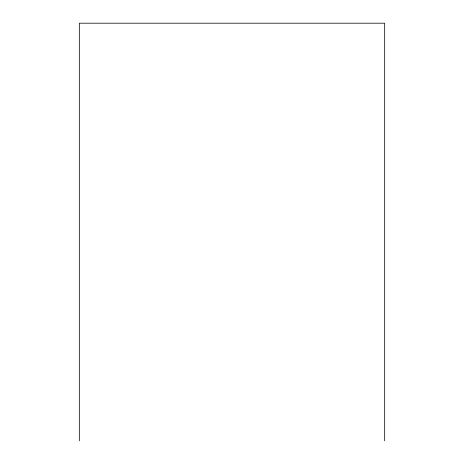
<?xml version="1.0" encoding="UTF-8"?>
<svg xmlns="http://www.w3.org/2000/svg" width="464" height="464" viewBox="0 0 464 464"><rect width="100%" height="100%" fill="white"/><g stroke="black" fill="none" stroke-linecap="round" stroke-linejoin="round"><path stroke-width="0.7" d="M384.668 440.8L384.668 23.2L79.332 23.2L79.332 440.8"/></g></svg>
